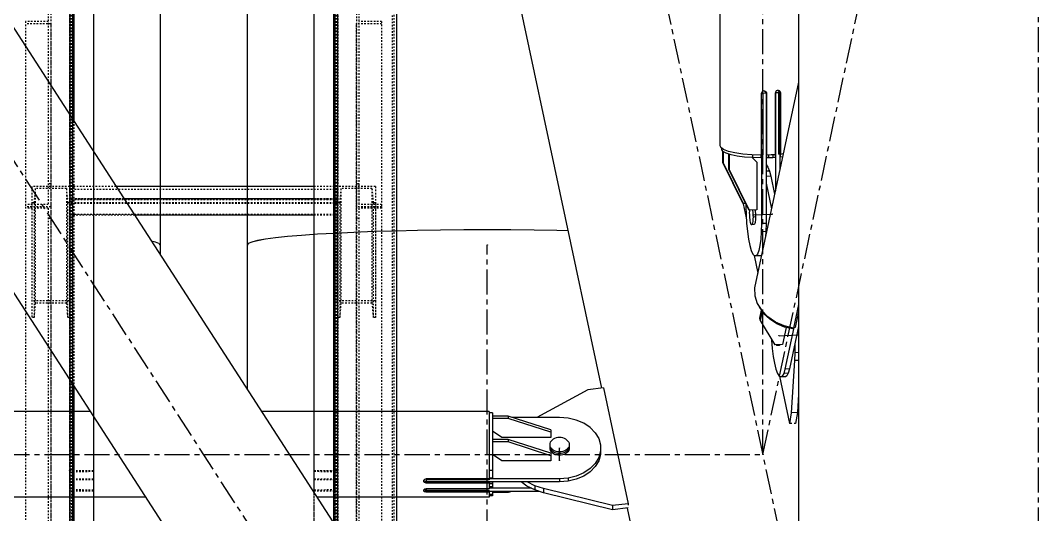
# Model space of a CAD drawing. Header units: millimetres. Extents: x 5143 to 30813, y 232 to 21408.
# Drawn here: x 12046.8 to 12370, y 3011.1 to 3168 of the extents above; entities that cross this region are included whole.
import ezdxf

# ---------------------------------------------------------------- set-up
doc = ezdxf.new("R2010")
doc.units = ezdxf.units.MM
doc.header["$LTSCALE"] = 0.25
for name, pattern in [('CENTER', [50.8, 31.75, -6.35, 6.35, -6.35]), ('XKITLINE00', [0]), ('XKITLINE02', [4, 2, -2]), ('XKITLINE03', [6, 3, -1, 1, -1])]:
    doc.linetypes.add(name, pattern=pattern)

msp = doc.modelspace()

# ---------------------------------------------------------------- linework, layer by layer
at = {"color": 3, "linetype": 'XKITLINE02'}
for p, q in [((12062.5, 4180.27), (12062.5, 3025.09)), ((12063.35, 4179.83), (12063.35, 3024.64)), ((12146.65, 4179.83), (12146.65, 3024.64)), ((12147.5, 4180.27), (12147.5, 3025.09)), ((12062.5, 4173.79), (12062.5, 3018.6)), ((12063.35, 4174.23), (12063.35, 3019.05)), ((12070, 4174.06), (12070, 3024.82)), ((12140, 4174.06), (12140, 3024.82)), ((12146.65, 4174.23), (12146.65, 3019.05)), ((12147.5, 4173.79), (12147.5, 3018.6)), ((12062.95, 4168.77), (12062.95, 3002.41)), ((12147.05, 4168.77), (12147.05, 3002.41)), ((12165.35, 4168.77), (12165.35, 3002.41)), ((12062.42, 4166.61), (12062.42, 3000.84)), ((12147.58, 4166.61), (12147.58, 3000.84)), ((12164.82, 4166.61), (12164.82, 3000.84)), ((12055.7, 3174.26), (12055.7, 3167.7)), ((12055.7, 3174.26), (12055.7, 3109.54)), ((12056.5, 3174.26), (12056.5, 3166.97)), ((12056.5, 3174.26), (12056.5, 3108.81)), ((12153.5, 3174.26), (12153.5, 3108.81)), ((12154.3, 3174.26), (12154.3, 3109.54)), ((12055.7, 3167.7), (12048.5, 3167.7)), ((12048.5, 3167.7), (12048.5, 3159.72)), ((12048.5, 3167.7), (12048.5, 3108.81)), ((12056.5, 3166.97), (12048.5, 3166.97)), ((12161.5, 3166.97), (12153.5, 3166.97)), ((12161.5, 3167.7), (12154.3, 3167.7)), ((12161.5, 3167.7), (12161.5, 3108.81)), ((12063.8, 3136.05), (12063.8, 3051.98)), ((12070, 3126.46), (12070, 3042.39)), ((12050.5, 3115.3), (12050.5, 3110.1)), ((12062.5, 3115.3), (12050.5, 3115.3)), ((12050.5, 3115.3), (12050.5, 3073.76)), ((12056.5, 3116.1), (12055.7, 3116.1)), ((12062.5, 3115.3), (12062.5, 3106.21)), ((12077.21, 3115.3), (12062.5, 3115.3)), ((12062.5, 3115.3), (12062.5, 3110.1)), ((12062.5, 3115.3), (12062.5, 3073.76)), ((12147.5, 3115.3), (12140, 3115.3)), ((12147.5, 3115.3), (12147.5, 3106.21)), ((12147.5, 3115.3), (12147.5, 3078.96)), ((12147.5, 3115.3), (12147.5, 3110.1)), ((12159.5, 3115.3), (12147.5, 3115.3)), ((12153.5, 3116.1), (12153.5, 3108.81)), ((12154.3, 3116.1), (12153.5, 3116.1)), ((12154.3, 3116.1), (12154.3, 3109.54)), ((12159.5, 3115.3), (12159.5, 3078.96)), ((12159.5, 3115.3), (12159.5, 3110.1)), ((12051.56, 3114.64), (12051.18, 3110.1)), ((12061.43, 3114.64), (12051.56, 3114.64)), ((12051.56, 3114.64), (12051.56, 3078.3)), ((12061.43, 3114.64), (12061.82, 3110.1)), ((12061.43, 3114.64), (12061.43, 3078.3)), ((12147.5, 3114.29), (12062.5, 3114.29)), ((12148.56, 3114.64), (12148.18, 3110.1)), ((12148.56, 3114.64), (12148.56, 3078.3)), ((12158.43, 3114.64), (12148.56, 3114.64)), ((12158.43, 3114.64), (12158.43, 3078.3)), ((12158.43, 3114.64), (12158.82, 3110.1)), ((12055.7, 3109.54), (12048.5, 3109.54)), ((12056.5, 3108.81), (12048.5, 3108.81)), ((12048.5, 3108.81), (12048.5, 3076.68)), ((12056.5, 3108.81), (12048.5, 3108.81)), ((12051.18, 3110.1), (12050.5, 3110.1)), ((12051.18, 3110.1), (12051.18, 3073.76)), ((12056.5, 3108.81), (12056.5, 3105.1)), ((12056.5, 3108.81), (12056.5, 2979.59)), ((12062.5, 3110.1), (12061.82, 3110.1)), ((12061.82, 3110.1), (12061.82, 3073.76)), ((12079.72, 3111.41), (12062.5, 3111.41)), ((12147.5, 3111.09), (12062.5, 3111.09)), ((12147.5, 3110.1), (12062.5, 3110.1)), ((12147.5, 3109.88), (12062.5, 3109.88)), ((12147.5, 3111.41), (12140, 3111.41)), ((12147.5, 3110.1), (12147.5, 3073.76)), ((12148.18, 3110.1), (12147.5, 3110.1)), ((12148.18, 3110.1), (12148.18, 3073.76)), ((12161.5, 3108.81), (12153.5, 3108.81)), ((12153.5, 3108.81), (12153.5, 2979.59)), ((12161.5, 3108.81), (12153.5, 3108.81)), ((12161.5, 3109.54), (12154.3, 3109.54)), ((12158.82, 3110.1), (12158.82, 3073.76)), ((12159.5, 3110.1), (12158.82, 3110.1)), ((12159.5, 3110.1), (12159.5, 3073.76)), ((12161.5, 3109.54), (12161.5, 3108.81)), ((12161.5, 3108.81), (12161.5, 2982.92)), ((12055.7, 3108.44), (12048.5, 3108.44)), ((12055.7, 3108.44), (12055.7, 3105.1)), ((12055.7, 3108.44), (12055.7, 2979.59)), ((12147.5, 3106.43), (12062.5, 3106.43)), ((12083.09, 3106.21), (12062.5, 3106.21)), ((12147.5, 3106.21), (12140, 3106.21)), ((12154.3, 3108.44), (12154.3, 2979.59)), ((12161.5, 3108.44), (12154.3, 3108.44)), ((12056.5, 3105.1), (12055.7, 3105.1)), ((12154.3, 3105.1), (12153.5, 3105.1)), ((12048.5, 3078.95), (12048.5, 2982.92)), ((12062.5, 3078.96), (12050.5, 3078.96)), ((12051.56, 3078.3), (12051.18, 3073.76)), ((12061.43, 3078.3), (12051.56, 3078.3)), ((12061.43, 3078.3), (12061.82, 3073.76)), ((12147.5, 3078.96), (12147.5, 3073.76)), ((12159.5, 3078.96), (12147.5, 3078.96)), ((12148.56, 3078.3), (12148.18, 3073.76)), ((12158.43, 3078.3), (12148.56, 3078.3)), ((12158.43, 3078.3), (12158.82, 3073.76)), ((12159.5, 3078.96), (12159.5, 3073.76)), ((12051.18, 3073.76), (12050.5, 3073.76)), ((12062.5, 3073.76), (12061.82, 3073.76)), ((12148.18, 3073.76), (12147.5, 3073.76)), ((12159.5, 3073.76), (12158.82, 3073.76)), ((12062.5, 3025.09), (12062.5, 1776.2)), ((12070, 3025.09), (12062.5, 3025.09)), ((12062.5, 3025.09), (12062.5, 3022.24)), ((12070, 3025.09), (12062.5, 3025.09)), ((12062.5, 3025.09), (12062.5, 3018.6)), ((12070, 3024.97), (12063.35, 3024.89)), ((12063.35, 3024.89), (12063.35, 1776.01)), ((12063.35, 3024.89), (12063.35, 3022.43)), ((12070, 3024.82), (12063.35, 3024.64)), ((12070, 3025.09), (12070, 1776.08)), ((12070, 3025.09), (12070, 3024.82)), ((12147.5, 3025.09), (12140, 3025.09)), ((12140, 3025.09), (12140, 3022.36)), ((12147.5, 3025.09), (12140, 3025.09)), ((12140, 3025.09), (12140, 3024.82)), ((12146.65, 3024.89), (12140, 3024.97)), ((12140, 3024.82), (12140, 1776.08)), ((12146.65, 3024.64), (12140, 3024.82)), ((12146.65, 3024.89), (12146.65, 3022.43)), ((12146.65, 3024.77), (12146.65, 1776.01)), ((12147.5, 3025.09), (12147.5, 3022.24)), ((12147.5, 3025.09), (12147.5, 1776.2)), ((12147.5, 3025.09), (12147.5, 3018.6)), ((12062.5, 3022.24), (12062.5, 1792.91)), ((12070, 3022.24), (12062.5, 3022.24)), ((12063.35, 3024.64), (12063.35, 3019.05)), ((12063.35, 3022.43), (12063.35, 1773.55)), ((12070, 3022.36), (12063.35, 3022.43)), ((12070, 3022.36), (12070, 3020.38)), ((12146.65, 3022.43), (12140, 3022.36)), ((12140, 3022.36), (12140, 3022.24)), ((12140, 3022.36), (12140, 3020.38)), ((12147.5, 3022.24), (12140, 3022.24)), ((12146.65, 3024.64), (12146.65, 3019.05)), ((12146.65, 3022.43), (12146.65, 1773.55)), ((12147.5, 3022.24), (12147.5, 1792.91)), ((12070, 3018.6), (12062.5, 3018.6)), ((12070, 3018.88), (12063.35, 3019.05)), ((12070, 3020.38), (12070, 3018.6)), ((12070, 3018.88), (12070, 3018.6)), ((12140, 3020.38), (12140, 3018.6)), ((12146.65, 3019.05), (12140, 3018.88)), ((12140, 3018.88), (12140, 3018.6)), ((12147.5, 3018.6), (12140, 3018.6)), ((12140, 3018.15), (12140, 2934.08))]:
    msp.add_line(p, q, dxfattribs=at)
at = {"color": 1, "linetype": 'XKITLINE03'}
for p, q in [((12062.5, 3025.09), (12062.5, 4180.27)), ((12147.5, 4180.27), (12147.5, 3025.09)), ((12056.5, 3166.97), (12056.5, 3108.81)), ((12153.5, 3108.81), (12153.5, 3166.97)), ((12062.5, 3115.3), (12062.5, 3078.96)), ((12147.5, 3078.96), (12147.5, 3115.3)), ((12056.5, 3108.81), (12056.5, 2983.29)), ((12062.5, 3111.41), (12147.5, 3111.41)), ((12153.5, 2983.29), (12153.5, 3108.81)), ((12062.5, 1776.2), (12062.5, 3025.09)), ((12147.5, 3025.09), (12147.5, 1776.2))]:
    msp.add_line(p, q, dxfattribs=at)
at = {"color": 8, "linetype": 'CENTER'}
for p, q in [((12370, 2357.78), (12370, 3985.69)), ((12282.5, 3030.27), (12282.5, 3850.27)), ((12370, 2620.27), (11840, 3440.27)), ((12370, 2620.27), (12195, 3440.27)), ((12282.5, 3030.27), (12370, 3440.27)), ((12279.55, 3106.29), (12285.44, 3106.53)), ((12195, 1442.74), (12195, 3096.7)), ((12287.61, 3067.94), (12293.51, 3068.18)), ((12217.94, 3028.27), (12217.94, 3032.28)), ((11927.5, 3030.27), (12282.5, 3030.27))]:
    msp.add_line(p, q, dxfattribs=at)
at = {"color": 7, "linetype": 'XKITLINE00'}
for p, q in [((12063.8, 3417.45), (12063.8, 3136.05)), ((12070, 3417.45), (12070, 3126.46)), ((12140, 3417.45), (12140, 3020.38)), ((12146.2, 3417.45), (12146.2, 3008.56)), ((12166.2, 3417.45), (12166.2, 3000.64)), ((12140, 3115.3), (12077.21, 3115.3)), ((12140, 3111.41), (12079.72, 3111.41)), ((12140, 3106.21), (12083.09, 3106.21)), ((12063.8, 3051.98), (12063.8, 3000.64)), ((12070, 3042.39), (12070, 3020.38)), ((12070, 3020.38), (12070, 2643.09)), ((12140, 3020.38), (12140, 3018.15))]:
    msp.add_line(p, q, dxfattribs=at)
at = {"color": 8, "linetype": 'XKITLINE00'}
for p, q in [((12091.2, 3417.45), (12091.2, 3096.7)), ((12118.8, 3417.45), (12118.8, 3096.7)), ((12268.85, 3408.22), (12268.85, 3128.29)), ((12293.8, 3392.71), (12293.8, 2823.49)), ((12191.63, 3237.08), (12231.29, 3051.26)), ((12007.57, 3223.04), (12240.5, 2862.66)), ((11969.49, 3197.89), (12202.42, 2837.5)), ((12293.8, 3148.38), (12279.86, 3083.1)), ((12282.02, 3145.04), (12281.96, 3144.78)), ((12281.96, 3144.78), (12281.96, 3125.25)), ((12281.97, 3144.84), (12281.97, 3125.35)), ((12282.47, 3144.85), (12281.98, 3144.88)), ((12282.13, 3145.27), (12282.02, 3145.04)), ((12282.31, 3145.46), (12282.13, 3145.27)), ((12282.55, 3145.58), (12282.31, 3145.46)), ((12283.5, 3144.89), (12282.47, 3144.85)), ((12282.47, 3144.85), (12282.47, 3125.31)), ((12282.81, 3145.63), (12282.55, 3145.58)), ((12283.08, 3145.59), (12282.81, 3145.63)), ((12282.84, 3145.62), (12283.5, 3144.89)), ((12283.32, 3145.48), (12283.08, 3145.59)), ((12283.5, 3145.29), (12283.32, 3145.48)), ((12283.41, 3145.38), (12283.51, 3145.19)), ((12283.5, 3145.29), (12283.63, 3145.07)), ((12283.5, 3144.89), (12283.5, 3103.58)), ((12283.51, 3145.19), (12283.55, 3144.94)), ((12283.51, 3145.19), (12283.63, 3145.07)), ((12283.55, 3144.94), (12283.55, 3125.4)), ((12283.55, 3144.94), (12283.67, 3144.81)), ((12283.63, 3145.07), (12283.67, 3144.81)), ((12283.67, 3144.81), (12283.67, 3125.28)), ((12286.46, 3145.18), (12286.42, 3144.92)), ((12286.42, 3144.92), (12286.42, 3125.39)), ((12287.47, 3145.05), (12286.44, 3145.01)), ((12286.44, 3145.01), (12286.44, 3113.92)), ((12286.57, 3145.42), (12286.46, 3145.18)), ((12286.75, 3145.62), (12286.57, 3145.42)), ((12286.98, 3145.75), (12286.75, 3145.62)), ((12287.23, 3145.81), (12286.98, 3145.75)), ((12287.49, 3145.78), (12287.23, 3145.81)), ((12287.26, 3145.81), (12287.87, 3145.13)), ((12287.87, 3145.13), (12287.47, 3145.05)), ((12287.47, 3145.05), (12287.47, 3125.52)), ((12287.71, 3145.68), (12287.49, 3145.78)), ((12287.88, 3145.53), (12287.71, 3145.68)), ((12287.8, 3145.6), (12287.89, 3145.42)), ((12287.87, 3145.13), (12287.87, 3125.59)), ((12287.89, 3145.51), (12287.99, 3145.29)), ((12287.9, 3145.39), (12287.93, 3145.17)), ((12287.93, 3145.17), (12288.05, 3145.04)), ((12287.93, 3145.17), (12287.93, 3125.64)), ((12287.99, 3145.29), (12288.05, 3145.04)), ((12288.05, 3145.04), (12288.05, 3125.5)), ((12268.85, 3128.29), (12269.09, 3127.63)), ((12283.5, 3128.66), (12283.55, 3128.6)), ((12287.93, 3130.73), (12287.87, 3130.73)), ((12270, 3127), (12269.09, 3127.63)), ((12269.3, 3127.49), (12269.3, 3126.96)), ((12269.3, 3126.96), (12269.81, 3126.39)), ((12269.67, 3126.54), (12269.67, 3123)), ((12270.85, 3125.85), (12269.81, 3126.39)), ((12269.86, 3126.36), (12269.86, 3122.79)), ((12271.54, 3126.44), (12270, 3127)), ((12271.74, 3125.57), (12270.85, 3125.85)), ((12273.62, 3125.95), (12271.54, 3126.44)), ((12271.56, 3125.63), (12271.56, 3120.89)), ((12271.74, 3125.57), (12271.75, 3125.56)), ((12271.75, 3125.56), (12271.75, 3120.68)), ((12271.77, 3125.56), (12271.75, 3125.56)), ((12272.39, 3125.37), (12271.77, 3125.56)), ((12274.35, 3124.96), (12272.39, 3125.37)), ((12276.15, 3125.59), (12273.62, 3125.95)), ((12276.65, 3124.65), (12274.35, 3124.96)), ((12279, 3125.35), (12276.15, 3125.59)), ((12281.96, 3125.25), (12279, 3125.35)), ((12279.2, 3125.34), (12279.2, 3124.45)), ((12281.88, 3125.25), (12281.88, 3124.36)), ((12282.47, 3125.31), (12281.97, 3125.35)), ((12281.97, 3125.35), (12282.02, 3125.3)), ((12282.47, 3125.31), (12282.02, 3125.3)), ((12282.02, 3125.3), (12282.02, 3103.52)), ((12283.5, 3125.47), (12283.61, 3125.35)), ((12283.55, 3125.4), (12283.67, 3125.28)), ((12283.61, 3125.35), (12283.61, 3124.37)), ((12285.07, 3125.3), (12283.67, 3125.28)), ((12284.3, 3125.29), (12284.3, 3124.38)), ((12286.42, 3125.39), (12285.07, 3125.3)), ((12285.68, 3125.34), (12285.68, 3124.44)), ((12286.36, 3125.39), (12286.36, 3124.48)), ((12287.87, 3125.59), (12287.47, 3125.52)), ((12287.91, 3125.54), (12287.47, 3125.52)), ((12287.87, 3125.71), (12287.97, 3125.59)), ((12287.87, 3125.59), (12287.91, 3125.54)), ((12287.91, 3125.54), (12287.91, 3120.82)), ((12287.93, 3125.64), (12288.05, 3125.5)), ((12287.97, 3125.59), (12287.97, 3124.61)), ((12288.94, 3125.62), (12288.05, 3125.5)), ((12269.67, 3123), (12276.06, 3110.08)), ((12269.67, 3123), (12269.86, 3122.79)), ((12269.86, 3122.79), (12276.24, 3109.87)), ((12279.2, 3124.45), (12276.65, 3124.65)), ((12280.59, 3123), (12279.05, 3124.46)), ((12280.4, 3123.21), (12279.09, 3124.46)), ((12281.88, 3124.36), (12279.2, 3124.45)), ((12280.4, 3123.21), (12280.59, 3123)), ((12280.59, 3123), (12280.59, 3107.86)), ((12283.5, 3124.49), (12283.61, 3124.37)), ((12283.54, 3122.29), (12283.5, 3122.33)), ((12283.54, 3122.29), (12284.05, 3121.45)), ((12284.3, 3124.38), (12283.61, 3124.37)), ((12285, 3124.41), (12284.3, 3124.38)), ((12285.68, 3124.44), (12285, 3124.41)), ((12286.36, 3124.48), (12285.68, 3124.44)), ((12287.91, 3124.68), (12287.97, 3124.61)), ((12288.74, 3124.71), (12287.97, 3124.61)), ((12271.56, 3120.89), (12277.94, 3107.97)), ((12271.56, 3120.89), (12271.75, 3120.68)), ((12271.75, 3120.68), (12278.13, 3107.76)), ((12284.54, 3120.19), (12283.5, 3120.14)), ((12285.01, 3118.55), (12283.5, 3118.49)), ((12284.05, 3121.45), (12284.54, 3120.19)), ((12284.54, 3120.19), (12285.01, 3118.55)), ((12285.01, 3118.55), (12286.21, 3112.83)), ((12283.5, 3116.32), (12285.21, 3108.16)), ((12276.06, 3110.08), (12276.24, 3109.87)), ((12276.99, 3109.9), (12276.24, 3109.87)), ((12276.25, 3109.86), (12276.24, 3109.81)), ((12276.24, 3109.81), (12277.19, 3105.31)), ((12277.08, 3109.72), (12277.08, 3109.06)), ((12277.08, 3109.06), (12277.13, 3106.34)), ((12277.13, 3106.34), (12277.29, 3103.61)), ((12277.94, 3107.97), (12278.13, 3107.76)), ((12280.59, 3107.86), (12278.13, 3107.76)), ((12278.19, 3107.43), (12278.18, 3106.91)), ((12278.18, 3106.91), (12278.19, 3106.37)), ((12278.21, 3107.76), (12278.19, 3107.43)), ((12278.19, 3106.37), (12278.21, 3105.83)), ((12278.21, 3105.83), (12278.26, 3105.31)), ((12279.2, 3107.8), (12279.21, 3107.7)), ((12279.21, 3107.7), (12279.27, 3107.2)), ((12279.27, 3107.2), (12279.31, 3106.67)), ((12279.31, 3106.67), (12279.34, 3106.13)), ((12279.34, 3106.13), (12279.35, 3105.6)), ((12279.35, 3105.6), (12279.34, 3105.08)), ((12280.13, 3105.63), (12279.35, 3105.6)), ((12279.98, 3107.83), (12280, 3107.73)), ((12280, 3107.73), (12280.06, 3107.23)), ((12280.06, 3107.23), (12280.1, 3106.71)), ((12280.1, 3106.71), (12280.13, 3106.17)), ((12280.13, 3106.17), (12280.13, 3105.63)), ((12280.13, 3105.63), (12280.13, 3105.12)), ((12277.29, 3103.61), (12277.55, 3101.01)), ((12278.26, 3105.31), (12278.32, 3104.81)), ((12278.32, 3104.81), (12278.39, 3104.36)), ((12278.39, 3104.36), (12278.47, 3103.96)), ((12278.47, 3103.96), (12278.56, 3103.63)), ((12278.56, 3103.63), (12278.66, 3103.39)), ((12278.66, 3103.39), (12278.76, 3103.23)), ((12278.87, 3103.16), (12278.76, 3103.23)), ((12278.96, 3103.19), (12278.87, 3103.16)), ((12279.65, 3103.19), (12278.87, 3103.16)), ((12279.06, 3103.31), (12278.96, 3103.19)), ((12279.14, 3103.51), (12279.06, 3103.31)), ((12279.21, 3103.81), (12279.14, 3103.51)), ((12279.27, 3104.17), (12279.21, 3103.81)), ((12279.31, 3104.6), (12279.27, 3104.17)), ((12279.34, 3105.08), (12279.31, 3104.6)), ((12279.75, 3103.22), (12279.65, 3103.19)), ((12279.84, 3103.34), (12279.75, 3103.22)), ((12279.93, 3103.55), (12279.84, 3103.34)), ((12280, 3103.84), (12279.93, 3103.55)), ((12280.06, 3104.21), (12280, 3103.84)), ((12280.1, 3104.64), (12280.06, 3104.21)), ((12280.13, 3105.12), (12280.1, 3104.64)), ((12282.02, 3103.52), (12281.97, 3100.92)), ((12283.5, 3103.58), (12282.02, 3103.52)), ((12283.5, 3103.58), (12283.44, 3100.98)), ((12131.64, 3099.39), (12127.79, 3098.98)), ((12131.64, 3099.38), (12127.79, 3098.98)), ((12136.09, 3099.77), (12131.64, 3099.39)), ((12136.09, 3099.77), (12131.64, 3099.38)), ((12141.11, 3100.12), (12136.09, 3099.77)), ((12141.11, 3100.12), (12136.09, 3099.77)), ((12146.65, 3100.43), (12141.11, 3100.12)), ((12146.65, 3100.43), (12141.11, 3100.12)), ((12152.66, 3100.72), (12146.65, 3100.43)), ((12159.07, 3100.96), (12152.66, 3100.72)), ((12165.83, 3101.16), (12159.07, 3100.96)), ((12172.88, 3101.32), (12165.83, 3101.16)), ((12180.13, 3101.44), (12172.88, 3101.32)), ((12187.53, 3101.51), (12180.13, 3101.44)), ((12195, 3101.53), (12187.53, 3101.51)), ((12202.46, 3101.51), (12195, 3101.53)), ((12209.86, 3101.44), (12202.46, 3101.51)), ((12217.12, 3101.32), (12209.86, 3101.44)), ((12220.62, 3101.24), (12217.12, 3101.32)), ((12277.55, 3101.01), (12277.89, 3098.63)), ((12281.97, 3100.92), (12281.81, 3098.55)), ((12283.44, 3100.98), (12281.97, 3100.92)), ((12283.44, 3100.98), (12283.33, 3099.34)), ((12089.73, 3097.65), (12088.4, 3097.98)), ((12089.73, 3097.65), (12088.4, 3097.98)), ((12090.83, 3097.18), (12089.73, 3097.65)), ((12090.83, 3097.18), (12089.73, 3097.65)), ((12090.83, 3097.18), (12091.2, 3096.7)), ((12090.83, 3097.18), (12091.2, 3096.7)), ((12091.2, 3096.7), (12091.2, 3093.66)), ((12119.16, 3097.18), (12118.8, 3096.7)), ((12119.16, 3097.18), (12118.8, 3096.7)), ((12118.8, 3096.7), (12118.8, 3050.96)), ((12120.26, 3097.65), (12119.16, 3097.18)), ((12120.26, 3097.65), (12119.16, 3097.18)), ((12122.08, 3098.11), (12120.26, 3097.65)), ((12122.08, 3098.1), (12120.26, 3097.65)), ((12124.6, 3098.55), (12122.08, 3098.11)), ((12124.6, 3098.55), (12122.08, 3098.1)), ((12127.79, 3098.98), (12124.6, 3098.55)), ((12127.79, 3098.98), (12124.6, 3098.55)), ((12277.89, 3098.63), (12278.31, 3096.59)), ((12278.31, 3096.59), (12278.79, 3094.98)), ((12281.55, 3096.53), (12281.2, 3094.93)), ((12281.81, 3098.55), (12281.55, 3096.53)), ((12278.79, 3094.98), (12279.29, 3093.85)), ((12279.29, 3093.85), (12279.81, 3093.27)), ((12279.7, 3093.4), (12280.87, 3087.81)), ((12280.31, 3093.26), (12279.81, 3093.27)), ((12280.79, 3093.82), (12280.31, 3093.26)), ((12281.79, 3093.33), (12280.31, 3093.26)), ((12281.2, 3094.93), (12280.79, 3093.82)), ((12282.13, 3093.74), (12281.79, 3093.33)), ((12279.86, 3083.1), (12279.96, 3080.63)), ((12279.96, 3080.63), (12280.72, 3078.19)), ((12280.72, 3078.19), (12282.12, 3075.9)), ((12281.05, 3077.65), (12281.4, 3076.84)), ((12281.4, 3076.84), (12282.22, 3075.71)), ((12293.8, 3077.86), (12292.19, 3070.33)), ((12281.99, 3076.03), (12281.46, 3073.53)), ((12281.46, 3073.53), (12281.6, 3072.73)), ((12282.23, 3075.67), (12281.6, 3072.73)), ((12282.12, 3075.9), (12284.08, 3073.88)), ((12282.22, 3075.71), (12282.23, 3075.67)), ((12282.23, 3075.69), (12282.82, 3074.88)), ((12282.25, 3075.67), (12282.23, 3075.67)), ((12284.67, 3073.15), (12282.82, 3074.88)), ((12286.51, 3072.22), (12284.08, 3073.88)), ((12293.8, 3075.61), (12292.71, 3070.51)), ((12281.6, 3072.73), (12286.29, 3065.05)), ((12286.88, 3071.74), (12284.67, 3073.15)), ((12289.28, 3071.02), (12286.51, 3072.22)), ((12289.36, 3070.7), (12286.88, 3071.74)), ((12289.9, 3070.57), (12288.74, 3065.15)), ((12292.19, 3070.33), (12289.28, 3071.02)), ((12289.42, 3070.98), (12289.36, 3070.7)), ((12292.01, 3070.07), (12289.36, 3070.7)), ((12292.26, 3070.49), (12289.46, 3057.36)), ((12293.8, 3070.83), (12290.93, 3057.42)), ((12292.07, 3070.36), (12292.01, 3070.07)), ((12292.24, 3070.59), (12292.26, 3070.49)), ((12292.71, 3070.51), (12292.26, 3070.68)), ((12292.71, 3070.51), (12292.26, 3070.49)), ((12293.66, 3070.21), (12293.72, 3069.9)), ((12293.8, 3070.27), (12293.72, 3069.9)), ((12293.79, 3070.8), (12293.8, 3070.76)), ((12293.8, 3069.9), (12293.72, 3069.9)), ((12285.26, 3066.73), (12285.27, 3066.55)), ((12285.27, 3066.55), (12285.48, 3063.88)), ((12285.48, 3063.88), (12285.78, 3061.38)), ((12288.74, 3065.15), (12286.29, 3065.05)), ((12286.72, 3065.06), (12286.81, 3064.9)), ((12286.91, 3064.82), (12286.81, 3064.9)), ((12287.7, 3064.85), (12286.91, 3064.82)), ((12287.01, 3064.83), (12286.91, 3064.82)), ((12287.11, 3064.93), (12287.01, 3064.83)), ((12287.17, 3065.08), (12287.11, 3064.93)), ((12287.89, 3064.97), (12287.8, 3064.86)), ((12287.96, 3065.12), (12287.89, 3064.97)), ((12292.65, 3065.2), (12292.63, 3062.54)), ((12292.65, 3065.45), (12292.65, 3065.2)), ((12285.78, 3061.38), (12286.17, 3059.17)), ((12292.63, 3062.54), (12292.52, 3060.05)), ((12293.8, 3062.59), (12292.63, 3062.54)), ((12286.17, 3059.17), (12286.62, 3057.34)), ((12286.62, 3057.34), (12287.11, 3055.98)), ((12289.46, 3057.36), (12289.08, 3055.99)), ((12290.93, 3057.42), (12289.46, 3057.36)), ((12290.93, 3057.42), (12290.55, 3056.05)), ((12292.52, 3060.05), (12291.46, 3043.43)), ((12293.8, 3060.1), (12292.52, 3060.05)), ((12287.11, 3055.98), (12287.63, 3055.13)), ((12288.14, 3054.85), (12287.63, 3055.13)), ((12287.76, 3055.06), (12290.92, 3040.04)), ((12288.63, 3055.14), (12288.14, 3054.85)), ((12289.61, 3054.91), (12288.14, 3054.85)), ((12289.08, 3055.99), (12288.63, 3055.14)), ((12290.55, 3056.05), (12289.08, 3055.99)), ((12290.1, 3055.2), (12289.61, 3054.91)), ((12290.55, 3056.05), (12290.1, 3055.2)), ((12226.97, 3050.75), (12210.72, 3042.02)), ((12231.91, 3051.34), (12226.97, 3050.75)), ((12231.91, 3051.34), (12239.75, 3014.62)), ((12293.8, 3049.34), (12293.42, 3043.51)), ((12069.02, 3043.9), (12014.35, 3043.9)), ((12195.64, 3043.9), (12123.36, 3043.9)), ((12195.64, 3043.9), (12195.64, 3022.47)), ((12196.64, 3043.48), (12195.64, 3043.48)), ((12196.64, 3043.48), (12196.64, 3042.39)), ((12196.64, 3042.39), (12196.64, 3042.35)), ((12201.64, 3042.39), (12196.64, 3042.39)), ((12196.64, 3042.35), (12196.64, 3034.24)), ((12201.64, 3041.65), (12196.64, 3041.65)), ((12201.64, 3042.39), (12201.64, 3041.65)), ((12215.14, 3038.04), (12201.64, 3042.39)), ((12215.14, 3037.3), (12201.64, 3041.65)), ((12217.94, 3042.02), (12202.78, 3042.02)), ((12220.66, 3041.81), (12217.94, 3042.02)), ((12223.27, 3041.18), (12220.66, 3041.81)), ((12225.64, 3040.16), (12223.27, 3041.18)), ((12291.46, 3043.43), (12290.92, 3040.04)), ((12293.42, 3043.51), (12291.46, 3043.43)), ((12293.42, 3043.51), (12292.88, 3040.12)), ((12215.14, 3038.04), (12215.14, 3035.63)), ((12227.67, 3038.8), (12225.64, 3040.16)), ((12227.67, 3038.8), (12229.28, 3037.15)), ((12291.67, 3040.07), (12290.92, 3040.04)), ((12292.88, 3040.12), (12292.38, 3040.1)), ((12199.64, 3035.63), (12196.64, 3037.63)), ((12201.64, 3034.95), (12196.64, 3034.95)), ((12215.14, 3035.63), (12199.64, 3035.63)), ((12201.64, 3034.95), (12201.64, 3034.21)), ((12215.14, 3030.61), (12201.64, 3034.95)), ((12215.25, 3034.5), (12215.02, 3034.14)), ((12215.56, 3034.83), (12215.25, 3034.5)), ((12215.94, 3035.12), (12215.56, 3034.83)), ((12216.39, 3035.35), (12215.94, 3035.12)), ((12216.88, 3035.52), (12216.39, 3035.35)), ((12217.4, 3035.62), (12216.88, 3035.52)), ((12217.94, 3035.66), (12217.4, 3035.62)), ((12218.48, 3035.62), (12217.94, 3035.66)), ((12219, 3035.52), (12218.48, 3035.62)), ((12219.49, 3035.35), (12219, 3035.52)), ((12219.93, 3035.12), (12219.49, 3035.35)), ((12220.31, 3034.83), (12219.93, 3035.12)), ((12220.31, 3034.83), (12220.62, 3034.5)), ((12220.62, 3034.5), (12220.85, 3034.14)), ((12229.28, 3037.15), (12230.4, 3035.29)), ((12230.4, 3035.29), (12230.97, 3033.3)), ((12196.64, 3034.24), (12196.64, 3034.21)), ((12201.64, 3034.21), (12196.64, 3034.21)), ((12196.64, 3034.21), (12196.64, 3034.2)), ((12196.64, 3034.2), (12196.64, 3022.77)), ((12215.14, 3029.86), (12201.64, 3034.21)), ((12214.88, 3033.75), (12214.84, 3033.35)), ((12214.84, 3033.35), (12214.84, 3032.82)), ((12214.84, 3033.35), (12214.88, 3032.95)), ((12214.84, 3032.82), (12214.88, 3032.42)), ((12214.84, 3032.82), (12214.84, 3032.28)), ((12214.84, 3032.82), (12214.88, 3032.42)), ((12214.84, 3032.28), (12214.88, 3031.88)), ((12215.02, 3034.14), (12214.88, 3033.75)), ((12214.88, 3032.95), (12215.02, 3032.56)), ((12214.88, 3032.42), (12215.02, 3032.03)), ((12214.88, 3032.42), (12215.02, 3032.03)), ((12214.88, 3031.88), (12215.02, 3031.49)), ((12215.02, 3032.56), (12215.25, 3032.2)), ((12215.02, 3032.03), (12215.25, 3031.66)), ((12215.02, 3032.03), (12215.25, 3031.66)), ((12215.02, 3031.49), (12215.25, 3031.13)), ((12215.25, 3032.2), (12215.56, 3031.87)), ((12215.25, 3031.66), (12215.56, 3031.33)), ((12215.25, 3031.66), (12215.56, 3031.33)), ((12215.94, 3031.59), (12215.56, 3031.87)), ((12215.94, 3031.05), (12215.56, 3031.33)), ((12215.94, 3031.05), (12215.56, 3031.33)), ((12216.39, 3031.35), (12215.94, 3031.59)), ((12216.88, 3031.18), (12216.39, 3031.35)), ((12219.49, 3031.35), (12219, 3031.18)), ((12219.93, 3031.59), (12219.49, 3031.35)), ((12220.31, 3031.87), (12219.93, 3031.59)), ((12220.31, 3031.33), (12219.93, 3031.05)), ((12220.31, 3031.33), (12219.93, 3031.05)), ((12220.62, 3032.2), (12220.31, 3031.87)), ((12220.62, 3031.66), (12220.31, 3031.33)), ((12220.62, 3031.66), (12220.31, 3031.33)), ((12220.85, 3032.56), (12220.62, 3032.2)), ((12220.85, 3032.03), (12220.62, 3031.66)), ((12220.85, 3032.03), (12220.62, 3031.66)), ((12220.85, 3031.49), (12220.62, 3031.13)), ((12220.85, 3034.14), (12220.99, 3033.75)), ((12220.99, 3032.95), (12220.85, 3032.56)), ((12220.99, 3032.42), (12220.85, 3032.03)), ((12220.99, 3032.42), (12220.85, 3032.03)), ((12220.99, 3031.88), (12220.85, 3031.49)), ((12220.99, 3033.75), (12221.04, 3033.35)), ((12221.04, 3033.35), (12220.99, 3032.95)), ((12221.04, 3032.82), (12220.99, 3032.42)), ((12221.04, 3032.82), (12220.99, 3032.42)), ((12221.04, 3032.28), (12220.99, 3031.88)), ((12221.04, 3033.35), (12221.04, 3032.82)), ((12221.04, 3032.82), (12221.04, 3032.28)), ((12230.97, 3031.26), (12230.4, 3029.27)), ((12230.97, 3033.3), (12230.97, 3030.26)), ((12199.64, 3028.19), (12196.64, 3030.2)), ((12215.14, 3028.19), (12199.64, 3028.19)), ((12215.14, 3030.61), (12215.14, 3028.19)), ((12215.25, 3031.13), (12215.56, 3030.8)), ((12215.94, 3030.52), (12215.56, 3030.8)), ((12216.39, 3030.82), (12215.94, 3031.05)), ((12216.39, 3030.82), (12215.94, 3031.05)), ((12216.39, 3030.28), (12215.94, 3030.52)), ((12216.88, 3030.65), (12216.39, 3030.82)), ((12216.88, 3030.65), (12216.39, 3030.82)), ((12216.88, 3030.11), (12216.39, 3030.28)), ((12217.4, 3031.08), (12216.88, 3031.18)), ((12217.4, 3030.55), (12216.88, 3030.65)), ((12217.4, 3030.55), (12216.88, 3030.65)), ((12217.4, 3030.01), (12216.88, 3030.11)), ((12217.94, 3031.05), (12217.4, 3031.08)), ((12217.94, 3030.51), (12217.4, 3030.55)), ((12217.94, 3030.51), (12217.4, 3030.55)), ((12217.94, 3029.98), (12217.4, 3030.01)), ((12218.48, 3031.08), (12217.94, 3031.05)), ((12217.94, 3031.05), (12217.94, 3030.51)), ((12218.48, 3030.55), (12217.94, 3030.51)), ((12218.48, 3030.55), (12217.94, 3030.51)), ((12217.94, 3030.51), (12217.94, 3029.98)), ((12218.48, 3030.01), (12217.94, 3029.98)), ((12219, 3031.18), (12218.48, 3031.08)), ((12219, 3030.65), (12218.48, 3030.55)), ((12219, 3030.65), (12218.48, 3030.55)), ((12219, 3030.11), (12218.48, 3030.01)), ((12219.49, 3030.82), (12219, 3030.65)), ((12219.49, 3030.82), (12219, 3030.65)), ((12219.49, 3030.28), (12219, 3030.11)), ((12219.93, 3031.05), (12219.49, 3030.82)), ((12219.93, 3031.05), (12219.49, 3030.82)), ((12219.93, 3030.52), (12219.49, 3030.28)), ((12220.31, 3030.8), (12219.93, 3030.52)), ((12220.62, 3031.13), (12220.31, 3030.8)), ((12230.4, 3029.27), (12229.28, 3027.41)), ((12230.4, 3028.27), (12229.28, 3026.41)), ((12230.97, 3030.26), (12230.4, 3028.27)), ((12196.64, 3025.15), (12195.64, 3025.15)), ((12227.67, 3025.76), (12225.64, 3024.4)), ((12227.67, 3024.76), (12225.64, 3023.4)), ((12229.28, 3027.41), (12227.67, 3025.76)), ((12229.28, 3026.41), (12227.67, 3024.76)), ((12174.83, 3022.02), (12174.79, 3021.82)), ((12174.79, 3021.82), (12174.83, 3021.62)), ((12174.95, 3022.19), (12174.83, 3022.02)), ((12174.83, 3021.62), (12174.95, 3021.44)), ((12174.85, 3022.04), (12174.95, 3021.89)), ((12175.14, 3022.34), (12174.95, 3022.19)), ((12175.14, 3021.75), (12174.95, 3021.89)), ((12175.37, 3022.41), (12175.14, 3022.34)), ((12175.37, 3021.66), (12175.14, 3021.75)), ((12175.64, 3022.47), (12175.37, 3022.41)), ((12175.37, 3021.66), (12175.37, 3021.21)), ((12175.64, 3021.63), (12175.37, 3021.66)), ((12195.64, 3022.47), (12175.64, 3022.47)), ((12175.64, 3022.47), (12175.64, 3021.54)), ((12195.64, 3022.24), (12175.64, 3022.24)), ((12175.64, 3021.54), (12175.64, 3021.18)), ((12217.94, 3021.54), (12175.64, 3021.54)), ((12196.64, 3022.77), (12195.64, 3022.77)), ((12217.94, 3022.54), (12195.64, 3022.54)), ((12195.64, 3022.47), (12195.64, 3022.24)), ((12195.64, 3021.54), (12195.64, 3020.13)), ((12195.64, 3021.54), (12195.64, 3021.41)), ((12196.64, 3021.54), (12196.64, 3019.54)), ((12207.62, 3020.22), (12205.82, 3021.54)), ((12210.09, 3020.32), (12207.67, 3021.54)), ((12220.66, 3022.75), (12217.94, 3022.54)), ((12217.94, 3022.54), (12217.94, 3021.54)), ((12220.66, 3021.75), (12217.94, 3021.54)), ((12223.27, 3023.38), (12220.66, 3022.75)), ((12220.66, 3022.75), (12220.66, 3021.75)), ((12223.27, 3022.38), (12220.66, 3021.75)), ((12225.64, 3024.4), (12223.27, 3023.38)), ((12225.64, 3023.4), (12223.27, 3022.38)), ((12174.83, 3018.96), (12174.79, 3018.81)), ((12174.79, 3018.81), (12174.83, 3018.66)), ((12174.95, 3019.1), (12174.83, 3018.96)), ((12174.83, 3018.66), (12174.95, 3018.52)), ((12174.89, 3019.03), (12174.95, 3018.96)), ((12175.14, 3021.3), (12174.95, 3021.44)), ((12175.14, 3019.21), (12174.95, 3019.1)), ((12175.1, 3018.87), (12174.95, 3018.96)), ((12175.14, 3018.41), (12174.95, 3018.52)), ((12175.14, 3018.86), (12175.1, 3018.87)), ((12175.37, 3021.21), (12175.14, 3021.3)), ((12175.37, 3019.28), (12175.14, 3019.21)), ((12175.37, 3018.81), (12175.14, 3018.86)), ((12175.37, 3018.35), (12175.14, 3018.41)), ((12175.64, 3021.18), (12175.37, 3021.21)), ((12175.64, 3019.31), (12175.37, 3019.28)), ((12175.64, 3018.79), (12175.37, 3018.81)), ((12175.64, 3018.32), (12175.37, 3018.35)), ((12195.64, 3021.18), (12175.64, 3021.18)), ((12195.64, 3019.31), (12175.64, 3019.31)), ((12175.64, 3019.31), (12175.64, 3018.72)), ((12195.64, 3018.83), (12175.64, 3018.83)), ((12175.64, 3018.72), (12175.64, 3018.32)), ((12195.64, 3018.72), (12175.64, 3018.72)), ((12195.64, 3018.32), (12175.64, 3018.32)), ((12196.64, 3021.41), (12195.64, 3021.41)), ((12196.64, 3020.91), (12195.64, 3020.91)), ((12195.64, 3020.13), (12195.64, 3019.31)), ((12196.64, 3019.97), (12195.64, 3019.97)), ((12196.64, 3019.54), (12195.64, 3019.54)), ((12209, 3019.53), (12195.64, 3019.53)), ((12195.64, 3018.83), (12195.64, 3018.53)), ((12195.64, 3018.53), (12195.64, 3017.17)), ((12211.5, 3018.53), (12195.64, 3018.53)), ((12196.64, 3018.53), (12196.64, 3017.07)), ((12202.78, 3018.53), (12201.64, 3018.16)), ((12210.09, 3018.98), (12207.62, 3020.22)), ((12212.82, 3019.44), (12210.09, 3020.32)), ((12210.09, 3020.32), (12210.09, 3018.98)), ((12212.82, 3018.1), (12210.09, 3018.98)), ((12234.81, 3014.04), (12212.82, 3019.44)), ((12212.82, 3019.44), (12212.82, 3018.1)), ((12086.63, 3016.65), (12014.35, 3016.65)), ((12195.64, 3016.65), (12140.97, 3016.65)), ((12196.64, 3017.58), (12195.64, 3017.58)), ((12195.64, 3017.17), (12195.64, 3016.65)), ((12196.64, 3017.07), (12195.64, 3017.07)), ((12201.64, 3018.16), (12196.64, 3018.16)), ((12234.81, 3012.7), (12212.82, 3018.1)), ((12239.75, 3014.62), (12234.81, 3014.04)), ((12234.81, 3014.04), (12234.81, 3012.7)), ((12239.75, 3013.28), (12234.81, 3012.7)), ((12239.4, 3013.24), (12278.52, 2829.95)), ((12239.75, 3014.62), (12239.75, 3014.16)), ((12239.75, 3013.31), (12239.75, 3013.28))]:
    msp.add_line(p, q, dxfattribs=at)
at = {"color": 1, "linetype": 'XKITLINE00'}
for centre in [(12056.5, 3166.97), (12153.5, 3166.97), (12062.5, 3115.3), (12147.5, 3115.3), (12056.5, 3108.81), (12056.5, 3108.81), (12062.5, 3111.41), (12147.5, 3111.41), (12153.5, 3108.81), (12153.5, 3108.81), (12062.5, 3078.96), (12147.5, 3078.96), (12062.5, 3025.09), (12062.5, 3025.09), (12147.5, 3025.09), (12147.5, 3025.09)]:
    msp.add_circle(centre, 0.05, dxfattribs=at)
at = {"color": 8, "linetype": 'XKITLINE00'}
for centre in [(12279.55, 3106.29), (12285.44, 3106.53), (12195, 3096.7), (12287.61, 3067.94), (12293.51, 3068.18), (12217.94, 3032.28), (12217.94, 3028.27), (12282.5, 3030.27), (12282.5, 3030.27), (12282.5, 3030.27)]:
    msp.add_circle(centre, 0.05, dxfattribs=at)

doc.saveas('drawing.dxf')
